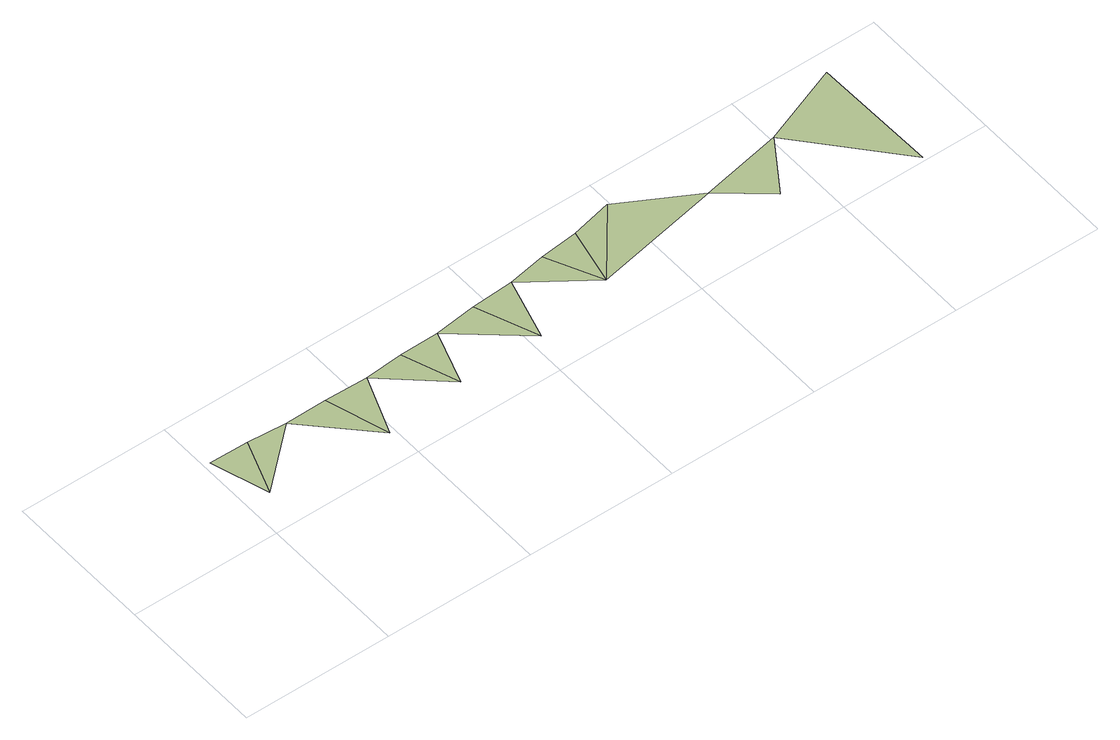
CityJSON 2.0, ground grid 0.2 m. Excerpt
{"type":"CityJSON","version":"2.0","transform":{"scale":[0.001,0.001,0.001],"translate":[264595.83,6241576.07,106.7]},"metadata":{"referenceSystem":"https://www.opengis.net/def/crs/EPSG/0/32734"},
"CityObjects":{
"terrain1":{"type":"TINRelief","geometry":[{"type":"CompositeSurface","lod":"1","boundaries":[[[0,1,2]],[[0,3,1]],[[3,4,5]],[[5,4,6]],[[6,7,8]],[[8,7,9]],[[9,10,11]],[[11,10,12]],[[13,14,12]],[[15,14,13]],[[16,15,13]],[[17,16,13]],[[17,18,19]],[[20,21,19]]]}]}
},
"vertices":[
[33,53,0],[60,128,0],[9,129,0],[112,124,0],[193,42,0],[168,125,0],[225,123,0],[303,54,0],[276,127,0],[328,128,0],[416,54,0],[384,135,0],[440,138,0],[525,76,0],[491,147,0],[542,153,0],[597,165,0],[696,109,0],[757,59,0],[805,131,0],[915,5,0],[912,172,0]
]}
